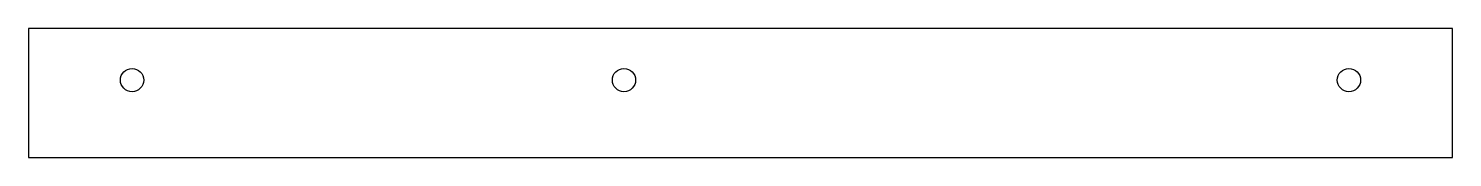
# Model space of a CAD drawing. Header units: millimetres. Extents: x 0 to 275, y 0 to 25.
import ezdxf

# ---------------------------------------------------------------- set-up
doc = ezdxf.new("R2010")
doc.units = ezdxf.units.MM
doc.layers.add('PERCAGE', color=1, linetype='Continuous')
doc.layers.add('REFERENCE_AILE_NE_PAS_DECOUPER', color=8, linetype='Continuous')

msp = doc.modelspace()

# ---------------------------------------------------------------- linework, layer by layer
at = {"layer": 'PERCAGE'}
for centre in [(20, 15), (115, 15), (255, 15)]:
    msp.add_circle(centre, 2.25, dxfattribs=at)
at = {"layer": 'REFERENCE_AILE_NE_PAS_DECOUPER'}
msp.add_lwpolyline([(0, 0), (275, 0), (275, 25), (0, 25)], close=True, dxfattribs=at)

doc.saveas('drawing.dxf')
